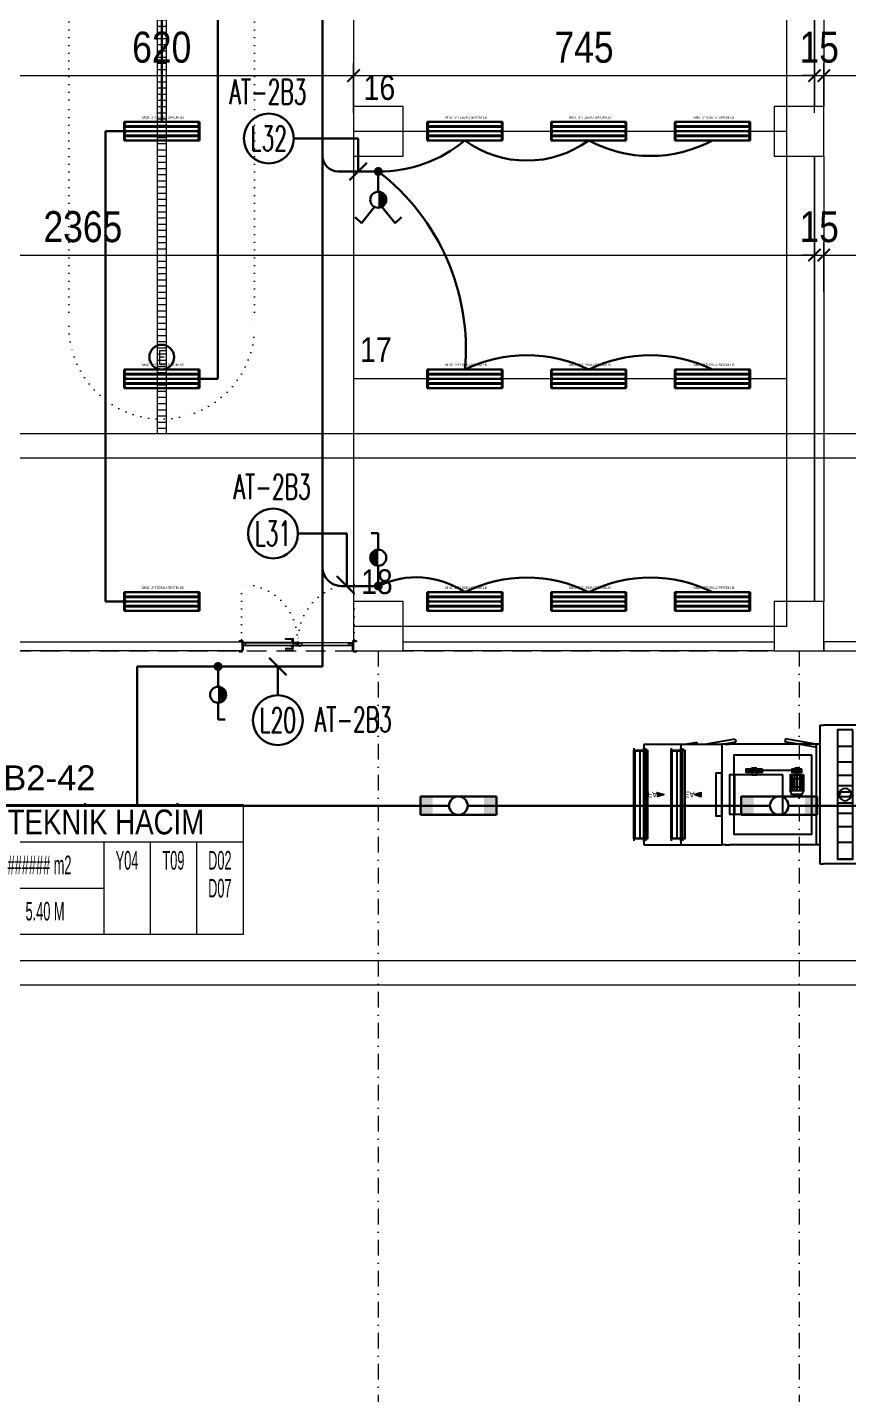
# Model space of a CAD drawing. Header units: metres. Extents: x -13316 to 152404, y -3899 to 30226.
# Drawn here: x 5853 to 7180, y -882 to 1328 of the extents above; entities that cross this region are included whole.
import ezdxf
from ezdxf.enums import TextEntityAlignment as Align

# ---------------------------------------------------------------- set-up
doc = ezdxf.new("R2010")
doc.units = ezdxf.units.M
doc.header["$LTSCALE"] = 100
doc.header["$MEASUREMENT"] = 0
for name, pattern in [('DASHDOT2', [0.5, 0.25, -0.125, 0, -0.125]), ('DOT2', [0.125, 0, -0.125]), ('HIDDEN', [0.375, 0.25, -0.125]), ('HIDDEN2', [4.7625, 3.175, -1.5875])]:
    doc.linetypes.add(name, pattern=pattern)
doc.layers.get('0').update_dxf_attribs({"color": 9, "lineweight": 9})
for name, color, linetype, lineweight in [('00', 9, 'Continuous', 9), ('01', 9, 'Continuous', 9), ('05', 9, 'Continuous', 9), ('06B', 9, 'Continuous', 9), ('06C', 9, 'Continuous', 9), ('06D', 9, 'Continuous', 9), ('09', 9, 'Continuous', 9), ('10', 9, 'Continuous', 9), ('20', 9, 'DOT2', 9), ('21', 9, 'Continuous', 9), ('21_mahal200', 9, 'Continuous', 9), ('24', 9, 'DASHDOT2', 9), ('25', 9, 'Continuous', 9), ('32-ekipman', 9, 'Continuous', 9), ('E-2x36 W SIVAÜSTÜ FLUORESAN ARMATÜR (ETANŞ)', 7, 'Continuous', 30), ('E-2x54 W SIVAÜSTÜ FLUORESAN YÜKSEK TAVAN ARMATÜRÜ', 7, 'Continuous', 30), ('E-ACİL AYDINLATMA KİTİ', 7, 'Continuous', 30), ('E-ANAHTAR (ETANŞ)', 7, 'Continuous', 30), ('E-KABLO', 7, 'Continuous', 30), ('E-KOMÜTATÖR ANAHTAR (ETANŞ)', 7, 'Continuous', 30), ('E-LINYE', 7, 'Continuous', 30)]:
    doc.layers.add(name, color=color, linetype=linetype, lineweight=lineweight)
doc.styles.add('Arial', font='arial.ttf', dxfattribs={"height": 2.5})
doc.styles.add('E-YAZI', font='txttw.shx')
doc.styles.add('MuuM_TEXT-STANDART', font='ARIALN.TTF')
doc.styles.get("Standard").update_dxf_attribs({"font": 'ARIALN.TTF'})
doc.dimstyles.new('MuuM_DIM200', dxfattribs={"dimscale": 20, "dimtxt": 2, "dimasz": 1, "dimexe": 1, "dimexo": 1, "dimgap": 1, "dimtad": 1, "dimdec": 1, "dimrnd": 0.5, "dimdsep": 46, "dimtxsty": 'MuuM_TEXT-STANDART', "dimblk": 'ARCHTICK', "dimcen": 0, "dimdle": 0.15, "dimclrd": 256, "dimclre": 256, "dimclrt": 256, "dimadec": 0, "dimazin": 0, "dimtfac": 5, "dimtdec": 1, "dimtix": 1, "dimtmove": 2, "dimatfit": 3, "dimldrblk": 'DOT', "dimfxl": 3, "dimfxlon": 1, "dimtolj": 1, "dimlwd": -1, "dimlwe": -1, "dimarcsym": 0})

# ---------------------------------------------------------------- blocks, each defined once
blk = doc.blocks.new('p-akslar_yeni')
at = {"layer": '24'}
for points in [[(12515, -8575), (12515, -11897.2)], [(13195, -8575), (13195, -11897.2)]]:
    blk.add_lwpolyline(points, dxfattribs=at)
blk = doc.blocks.new('2x54 W SIVAÜSTÜ FLUORESAN YÜKSEK TAVAN ARMATÜRÜ')
at = {"layer": 'E-2x54 W SIVAÜSTÜ FLUORESAN YÜKSEK TAVAN ARMATÜRÜ', "color": 4}
for p, q in [((-60.8, 15), (-60.8, -15)), ((-60.8, 15), (60.8, 15)), ((-60, 0), (-15, 0)), ((15, 0), (60, 0)), ((60.8, 15), (60.8, 0)), ((60.8, 0), (60.8, -15)), ((-60.8, -15), (60.8, -15))]:
    blk.add_line(p, q, dxfattribs=at)
at = {"layer": 'E-2x54 W SIVAÜSTÜ FLUORESAN YÜKSEK TAVAN ARMATÜRÜ', "color": 7}
for p, q in [((-60.8, 0), (60.8, 0)), ((-59.3, 8), (59.3, 8)), ((-59.2, 7), (59.4, 7)), ((-59.3, -7), (59.3, -7)), ((-59.2, -8), (59.4, -8))]:
    blk.add_line(p, q, dxfattribs=at)
for centre in [(-59.2, 7.6), (-59.2, 7.3), (59.4, 7.6), (59.4, 7.3), (-59.2, -7.4), (-59.2, -7.7), (59.4, -7.4), (59.4, -7.7)]:
    blk.add_circle(centre, 0.11, dxfattribs=at)
for centre, radius, start, end in [((-48.7, 7.5), 12.1, 141.86, 218.14), ((-59.1, 7.5), 0.515, 106.8674, 266.7612), ((-59.3, 7.5), 0.519, 289.2244, 84.4042), ((48.7, 7.5), 12.1, 321.86, 38.14), ((59.5, 7.5), 0.515, 106.8674, 266.7612), ((59.3, 7.5), 0.519, 289.2244, 84.4042), ((-48.7, -7.5), 12.1, 141.86, 218.14), ((-59.1, -7.5), 0.515, 106.8674, 266.7612), ((-59.3, -7.5), 0.519, 289.2244, 84.4042), ((48.7, -7.5), 12.1, 321.86, 38.14), ((59.5, -7.5), 0.515, 106.8674, 266.7612), ((59.3, -7.5), 0.519, 289.2244, 84.4042)]:
    blk.add_arc(centre, radius, start, end, dxfattribs=at)
at = {"layer": 'E-2x54 W SIVAÜSTÜ FLUORESAN YÜKSEK TAVAN ARMATÜRÜ', "color": 7, "style": 'Arial'}
blk.add_text('MN2  2*TL554U-SP/CM LB', height=3.951, dxfattribs=at).set_placement((-31.6, 20.4))
blk = doc.blocks.new('100_ACİL AYDINLATMA KİTİ')
at = {"layer": 'E-ACİL AYDINLATMA KİTİ', "color": 3}
blk.add_circle((0, 0), 1.25, dxfattribs=at)
at = {"layer": 'E-ACİL AYDINLATMA KİTİ', "color": 3, "style": 'E-YAZI'}
blk.add_text('E', height=1.34, dxfattribs=at).set_placement((-0.45, -0.69))
blk = doc.blocks.new('100_KOMÜTATÖR ANAHTAR (ETANŞ)')
at = {"layer": 'E-KOMÜTATÖR ANAHTAR (ETANŞ)', "color": 4}
for p, q in [((-1.7, 5.22), (-2.33, 4.62)), ((-0.37, 3.56), (-1.7, 5.22)), ((0.37, 3.56), (1.7, 5.22)), ((1.7, 5.22), (2.33, 4.62)), ((0, 2.05), (0, 0))]:
    blk.add_line(p, q, dxfattribs=at)
at = {"layer": 'E-KOMÜTATÖR ANAHTAR (ETANŞ)', "color": 4, "const_width": 0.81}
blk.add_lwpolyline([(0, 3.27, 0.414214), (-0.41, 2.86, 0.414214), (0, 2.46, 0.414214)], format="xyb", dxfattribs=at)
at = {"layer": 'E-KOMÜTATÖR ANAHTAR (ETANŞ)', "color": 4}
blk.add_circle((0, 2.86), 0.81, dxfattribs=at)
blk = doc.blocks.new('100_ANAHTAR (ETANŞ)')
at = {"layer": 'E-ANAHTAR (ETANŞ)', "color": 4}
for p, q in [((0, 5.35), (-0.71, 5.35)), ((0, 3.67), (0, 5.35)), ((0, 2.05), (0, 0))]:
    blk.add_line(p, q, dxfattribs=at)
at = {"layer": 'E-ANAHTAR (ETANŞ)', "color": 4, "const_width": 0.81}
blk.add_lwpolyline([(0, 3.27, 0.414214), (-0.41, 2.86, 0.414214), (0, 2.46, 0.414214)], format="xyb", dxfattribs=at)
at = {"layer": 'E-ANAHTAR (ETANŞ)', "color": 4}
blk.add_circle((0, 2.86), 0.81, dxfattribs=at)
blk = doc.blocks.new('100_2x36 W SIVAÜSTÜ FLUORESAN ARMATÜR (ETANŞ)')
at = {"layer": 'E-2x36 W SIVAÜSTÜ FLUORESAN ARMATÜR (ETANŞ)', "color": 4}
for p, q in [((-6.15, 1.5), (6.15, 1.5)), ((-6.15, 1.5), (-6.15, -1.5)), ((-1.5, 0), (-6.15, 0)), ((1.5, 0), (6.15, 0)), ((6.15, 1.5), (6.15, -1.5)), ((-6.15, -1.5), (6.15, -1.5))]:
    blk.add_line(p, q, dxfattribs=at)
blk.add_circle((0, 0), 1.5, dxfattribs=at)
for points in [[(-4.15, 1.5), (-4.15, -1.5), (-6.15, 1.5), (-6.15, -1.5)], [(4.15, 1.5), (4.15, -1.5), (6.15, 1.5), (6.15, -1.5)]]:
    blk.add_solid(points, dxfattribs=at)
blk = doc.blocks.new('p-kolon_80x80')
blk.add_lwpolyline([(-40, -40), (40, -40), (40, 40), (-40, 40)], close=True)
blk = doc.blocks.new('2.bod.sitatik')
at = {"layer": '01'}
for points in [[(6060, -8630), (6140, -8630), (6140, -8550), (6060, -8550)], [(6740, -8630), (6820, -8630), (6820, -8550), (6740, -8550)]]:
    blk.add_lwpolyline(points, close=True, dxfattribs=at)
for p in [(6100, -7790), (6780, -7790)]:
    blk.add_blockref('p-kolon_80x80', p, dxfattribs=at)
blk = doc.blocks.new('p-işyeri')
at = {"color": 0, "const_width": 2}
blk.add_lwpolyline([(200, 0), (200, 700), (-200, 700), (-200, 0)], close=True, dxfattribs=at)
blk = doc.blocks.new('p-birim')
blk.add_lwpolyline([(0, 0), (1, 0), (1, 1), (0, 1)], close=True)
blk = doc.blocks.new('P-KURANGLEZ')
at = {"layer": '01'}
blk.add_lwpolyline([(7520, -540), (5360, -540), (5360, -500), (7520, -500), (7520, -540)], dxfattribs=at)
blk = doc.blocks.new('p-ızgara')
at = {"layer": '06D'}
h = blk.add_hatch(dxfattribs=at)
h.set_pattern_fill('_USER', color=252, scale=10, angle=180, style=0, pattern_type=0)
h.set_pattern_definition([(180, (20, -8630), (-1e-15, -10), [])])
h.paths.add_polyline_path([(5742.5, -4975), (5742.5, -8278.5), (5757.5, -8278.5), (5757.5, -4975)])
blk.add_lwpolyline([(5742.5, -4975), (5742.5, -8278.5), (5757.5, -8278.5), (5757.5, -4975)], close=True, dxfattribs=at)
blk = doc.blocks.new('_ArchTick')
at = {"color": 0, "linetype": 'ByBlock', "const_width": 0.15}
blk.add_lwpolyline([(-0.5, -0.5), (0.5, 0.5)], dxfattribs=at)
blk = doc.blocks.new('*D680')
at = {"layer": '25', "transparency": 16777216}
for p, q in [((5440, -32440.8), (5440, -32360.8)), ((6060, -32440.8), (6060, -32360.8)), ((5437, -32380.8), (6063, -32380.8))]:
    blk.add_line(p, q, dxfattribs=at)
at = {"layer": '25', "transparency": 16777216, "xscale": 20, "yscale": 20, "zscale": 20, "rotation": 180}
blk.add_blockref('_ArchTick', (5440, -32380.8), dxfattribs=at)
at = {"layer": '25', "transparency": 16777216, "xscale": 20, "yscale": 20, "zscale": 20}
blk.add_blockref('_ArchTick', (6060, -32380.8), dxfattribs=at)
at = {"layer": '25', "transparency": 16777216, "insert": (5750, -32335.2), "char_height": 50, "attachment_point": 5, "style": 'MuuM_TEXT-STANDART'}
blk.add_mtext('\\A1;620', dxfattribs=at)
blk = doc.blocks.new('_Dot')
at = {"color": 0, "linetype": 'ByBlock', "lineweight": -2}
blk.add_line((-0.5, 0), (-1, 0), dxfattribs=at)
at = {"color": 0, "linetype": 'ByBlock', "const_width": 0.5}
blk.add_lwpolyline([(-0.25, 0, 1), (0.25, 0, 1)], format="xyb", close=True, dxfattribs=at)
blk = doc.blocks.new('*D681')
at = {"layer": '25', "transparency": 16777216}
for p, q in [((6060, -32440.8), (6060, -32360.8)), ((6805, -32410.8), (6805, -32360.8)), ((6057, -32380.8), (6808, -32380.8))]:
    blk.add_line(p, q, dxfattribs=at)
at = {"layer": '25', "transparency": 16777216, "xscale": 20, "yscale": 20, "zscale": 20, "rotation": 180}
blk.add_blockref('_ArchTick', (6060, -32380.8), dxfattribs=at)
at = {"layer": '25', "transparency": 16777216, "xscale": 20, "yscale": 20, "zscale": 20}
blk.add_blockref('_ArchTick', (6805, -32380.8), dxfattribs=at)
at = {"layer": '25', "transparency": 16777216, "insert": (6432.5, -32335.3), "char_height": 50, "attachment_point": 5, "style": 'MuuM_TEXT-STANDART'}
blk.add_mtext('\\A1;745', dxfattribs=at)
blk = doc.blocks.new('*D682')
at = {"layer": '25', "transparency": 16777216}
for p, q in [((6805, -32440.8), (6805, -32360.8)), ((6820, -32410.8), (6820, -32360.8)), ((6805, -32380.8), (6785, -32380.8)), ((6805, -32380.8), (6820, -32380.8)), ((6820, -32380.8), (6840, -32380.8))]:
    blk.add_line(p, q, dxfattribs=at)
at = {"layer": '25', "transparency": 16777216, "xscale": 20, "yscale": 20, "zscale": 20}
blk.add_blockref('_ArchTick', (6805, -32380.8), dxfattribs=at)
at = {"layer": '25', "transparency": 16777216, "xscale": 20, "yscale": 20, "zscale": 20, "rotation": 180}
blk.add_blockref('_ArchTick', (6820, -32380.8), dxfattribs=at)
at = {"layer": '25', "transparency": 16777216, "insert": (6812.5, -32335.2), "char_height": 50, "attachment_point": 5, "style": 'MuuM_TEXT-STANDART'}
blk.add_mtext('\\A1;15', dxfattribs=at)
blk = doc.blocks.new('*D683')
at = {"layer": '25', "transparency": 16777216}
for p, q in [((6820, -32440.8), (6820, -32360.8)), ((7525, -32440.8), (7525, -32360.8)), ((6817, -32380.8), (7528, -32380.8))]:
    blk.add_line(p, q, dxfattribs=at)
at = {"layer": '25', "transparency": 16777216, "xscale": 20, "yscale": 20, "zscale": 20, "rotation": 180}
blk.add_blockref('_ArchTick', (6820, -32380.8), dxfattribs=at)
at = {"layer": '25', "transparency": 16777216, "xscale": 20, "yscale": 20, "zscale": 20}
blk.add_blockref('_ArchTick', (7525, -32380.8), dxfattribs=at)
at = {"layer": '25', "transparency": 16777216, "insert": (7172.5, -32335.2), "char_height": 50, "attachment_point": 5, "style": 'MuuM_TEXT-STANDART'}
blk.add_mtext('\\A1;705', dxfattribs=at)
blk = doc.blocks.new('*D687')
at = {"layer": '25', "transparency": 16777216}
for p, q in [((4440, -32730.8), (4440, -32650.8)), ((6805, -32730.8), (6805, -32650.8)), ((4437, -32670.8), (6808, -32670.8))]:
    blk.add_line(p, q, dxfattribs=at)
at = {"layer": '25', "transparency": 16777216, "xscale": 20, "yscale": 20, "zscale": 20, "rotation": 180}
blk.add_blockref('_ArchTick', (4440, -32670.8), dxfattribs=at)
at = {"layer": '25', "transparency": 16777216, "xscale": 20, "yscale": 20, "zscale": 20}
blk.add_blockref('_ArchTick', (6805, -32670.8), dxfattribs=at)
at = {"layer": '25', "transparency": 16777216, "insert": (5622.5, -32625.3), "char_height": 50, "attachment_point": 5, "style": 'MuuM_TEXT-STANDART'}
blk.add_mtext('\\A1;2365', dxfattribs=at)
blk = doc.blocks.new('*D688')
at = {"layer": '25', "transparency": 16777216}
for p, q in [((9140, -32610.8), (9140, -32690.8)), ((6820, -32730.8), (6820, -32650.8)), ((6817, -32670.8), (9143, -32670.8))]:
    blk.add_line(p, q, dxfattribs=at)
at = {"layer": '25', "transparency": 16777216, "xscale": 20, "yscale": 20, "zscale": 20, "rotation": 180}
blk.add_blockref('_ArchTick', (6820, -32670.8), dxfattribs=at)
at = {"layer": '25', "transparency": 16777216, "xscale": 20, "yscale": 20, "zscale": 20}
blk.add_blockref('_ArchTick', (9140, -32670.8), dxfattribs=at)
at = {"layer": '25', "transparency": 16777216, "insert": (7980, -32625.3), "char_height": 50, "attachment_point": 5, "style": 'MuuM_TEXT-STANDART'}
blk.add_mtext('\\A1;2320', dxfattribs=at)
blk = doc.blocks.new('*D689')
at = {"layer": '25', "transparency": 16777216}
for p, q in [((6805, -32730.8), (6805, -32650.8)), ((6820, -32700.8), (6820, -32650.8)), ((6805, -32670.8), (6785, -32670.8)), ((6805, -32670.8), (6820, -32670.8)), ((6820, -32670.8), (6840, -32670.8))]:
    blk.add_line(p, q, dxfattribs=at)
at = {"layer": '25', "transparency": 16777216, "xscale": 20, "yscale": 20, "zscale": 20}
blk.add_blockref('_ArchTick', (6805, -32670.8), dxfattribs=at)
at = {"layer": '25', "transparency": 16777216, "xscale": 20, "yscale": 20, "zscale": 20, "rotation": 180}
blk.add_blockref('_ArchTick', (6820, -32670.8), dxfattribs=at)
at = {"layer": '25', "transparency": 16777216, "insert": (6812.5, -32625.3), "char_height": 50, "attachment_point": 5, "style": 'MuuM_TEXT-STANDART'}
blk.add_mtext('\\A1;15', dxfattribs=at)
blk = doc.blocks.new('TYETRBJFYREFR')
at = {"color": 252, "lineweight": -3}
for p, q in [((2844, 1935), (2905, 1935)), ((2844, 1935), (2905, 1935)), ((2844, -305), (2844, 1935)), ((3605, 1935), (2905, 1935)), ((3380, 1860), (3130, 1860)), ((3666, 1935), (3605, 1935)), ((3605, -305), (3605, 1935)), ((3666, 1935), (3605, 1935)), ((3666, -305), (3666, 1935)), ((-160, 68), (-160, 1562)), ((0, 1630), (61, 1630)), ((0, 0), (0, 1630)), ((25, 68), (25, 1562)), ((61, 1630), (600, 1630)), ((440, 68), (440, 1562)), ((600, 1630), (661, 1630)), ((600, 0), (600, 1630)), ((625, 68), (625, 1562)), ((661, 1630), (1261, 1630)), ((1261, 1630), (1261, 1630)), ((1261, 0), (1261, 1630)), ((1322, 1630), (1261, 1630)), ((1261, 25), (1261, 1605)), ((1322, 1630), (1383, 1630)), ((2783, 1630), (1383, 1630)), ((2783, 0), (2783, 1630)), ((2844, 1630), (2783, 1630)), ((3380, 1590), (3130, 1590)), ((3666, 1630), (3727, 1630)), ((3927, 1630), (3727, 1630)), ((3902, 1552), (3852, 1578)), ((3852, 1528), (3902, 1552)), ((4427, 1630), (3927, 1630)), ((4427, 0), (4427, 1630)), ((4488, 1630), (4427, 1630)), ((4488, 1630), (4549, 1630)), ((6149, 1630), (4549, 1630)), ((6749, 1630), (6149, 1630)), ((6810, 1630), (6749, 1630)), ((6785, 68), (6785, 1562)), ((6810, 0), (6810, 1630)), ((6810, 1630), (7271, 1630)), ((6970, 68), (6970, 1562)), ((7871, 1630), (7271, 1630)), ((7932, 1630), (7871, 1630)), ((7907, 68), (7907, 1562)), ((7932, 0), (7932, 1630)), ((8092, 68), (8092, 1562)), ((-67, 98), (-67, 1532)), ((533, 98), (533, 1532)), ((3380, 1337), (3130, 1337)), ((3902, 1502), (3852, 1528)), ((3852, 1478), (3902, 1502)), ((3902, 1452), (3852, 1478)), ((3852, 1428), (3902, 1452)), ((3902, 1402), (3852, 1428)), ((3852, 1378), (3902, 1402)), ((3902, 1352), (3852, 1378)), ((3852, 1328), (3902, 1352)), ((3902, 1302), (3852, 1328)), ((6877, 98), (6877, 1532)), ((7999, 98), (7999, 1532)), ((1466, 496), (1466, 1134)), ((3380, 1121), (3130, 1121)), ((3852, 1278), (3902, 1302)), ((3902, 1252), (3852, 1278)), ((3852, 1228), (3902, 1252)), ((3902, 1202), (3852, 1228)), ((3852, 1178), (3902, 1202)), ((3902, 1152), (3852, 1178)), ((3852, 1128), (3902, 1152)), ((3902, 1102), (3852, 1128)), ((3380, 955), (3130, 955)), ((3852, 1078), (3902, 1102)), ((3902, 1052), (3852, 1078)), ((3852, 1028), (3902, 1052)), ((3902, 1002), (3852, 1028)), ((3852, 978), (3902, 1002)), ((3902, 952), (3852, 978)), ((3852, 928), (3902, 952)), ((3902, 902), (3852, 928)), ((3852, 878), (3902, 902)), ((2398, 496), (2398, 751)), ((2433, 496), (2433, 751)), ((2474, 496), (2474, 751)), ((2515, 496), (2515, 751)), ((2550, 496), (2550, 751)), ((2573, 496), (2573, 751)), ((2582, 496), (2582, 751)), ((3380, 851), (3130, 851)), ((3155, 840), (3130, 790)), ((3180, 790), (3130, 790)), ((3380, 779), (3130, 779)), ((3380, 675), (3130, 675)), ((3155, 840), (3180, 790)), ((3355, 790), (3330, 840)), ((3380, 840), (3330, 840)), ((3355, 790), (3380, 840)), ((3902, 852), (3852, 878)), ((3852, 828), (3902, 852)), ((3902, 802), (3852, 828)), ((3852, 778), (3902, 802)), ((3902, 752), (3852, 778)), ((3852, 728), (3902, 752)), ((3902, 702), (3852, 728)), ((3852, 678), (3902, 702)), ((3902, 652), (3852, 678)), ((3380, 509), (3130, 509)), ((3852, 628), (3902, 652)), ((3902, 602), (3852, 628)), ((3852, 578), (3902, 602)), ((3902, 552), (3852, 578)), ((3852, 528), (3902, 552)), ((3902, 502), (3852, 528)), ((3852, 478), (3902, 502)), ((3902, 452), (3852, 478)), ((3852, 428), (3902, 452)), ((2544, 429), (1656, 429)), ((3380, 293), (3130, 293)), ((3902, 402), (3852, 428)), ((3852, 378), (3902, 402)), ((3902, 352), (3852, 378)), ((3852, 328), (3902, 352)), ((3902, 302), (3852, 328)), ((3852, 278), (3902, 302)), ((3902, 252), (3852, 278)), ((3852, 228), (3902, 252)), ((3902, 202), (3852, 228)), ((0, 0), (61, 0)), ((61, 0), (600, 0)), ((600, 0), (661, 0)), ((661, 0), (1261, 0)), ((661, 0), (858, -34)), ((858, -34), (864, 0)), ((983, 0), (1475, -87)), ((1261, 0), (1261, 0)), ((1322, 0), (1261, 0)), ((1274, 0), (1484, -37)), ((1322, 0), (1383, 0)), ((2783, 0), (1383, 0)), ((2774, 50), (2281, -37)), ((2782, 1), (2290, -86)), ((2782, 1), (2774, 50)), ((2844, 0), (2783, 0)), ((3380, 40), (3130, 40)), ((3666, 0), (3727, 0)), ((3918, 50), (3721, 15)), ((3730, -34), (3721, 15)), ((3927, 0), (3727, 0)), ((3927, 1), (3730, -34)), ((3852, 178), (3902, 202)), ((3902, 152), (3852, 178)), ((3852, 128), (3902, 152)), ((3902, 102), (3852, 128)), ((3852, 78), (3902, 102)), ((3902, 52), (3852, 78)), ((3927, 1), (3918, 50)), ((4427, 0), (3927, 0)), ((4488, 0), (4427, 0)), ((4488, 0), (4549, 0)), ((6149, 0), (4549, 0)), ((6749, 0), (6149, 0)), ((6671, 0), (7262, -104)), ((6810, 0), (6749, 0)), ((6810, 0), (7271, 0)), ((7871, 0), (7271, 0)), ((7932, 0), (7871, 0)), ((1475, -87), (1484, -37)), ((2290, -86), (2281, -37)), ((6970, -2), (7271, -55)), ((7262, -104), (7271, -55)), ((2844, -305), (2905, -305)), ((2844, -305), (2905, -305)), ((3605, -305), (2905, -305)), ((3380, -230), (3130, -230)), ((3666, -305), (3605, -305)), ((3666, -305), (3605, -305))]:
    blk.add_line(p, q, dxfattribs=at)
for points in [[(2844, 1935), (3666, 1935), (3666, -305), (2844, -305)], [(0, 1630), (600, 1630), (600, 0), (0, 0)], [(600, 0), (2844, 0), (2844, 1630), (600, 1630)], [(3666, 0), (6810, 0), (6810, 1630), (3666, 1630)], [(6810, 1630), (7932, 1630), (7932, 0), (6810, 0)]]:
    blk.add_lwpolyline(points, close=True)
for points in [[(3380, -230), (3130, -230), (3130, 1860), (3380, 1860), (3380, -230)], [(0, 61), (0, 61), (0, 1569), (0, 1569), (0, 61)], [(600, 61), (600, 61), (600, 1569), (600, 1569), (600, 61)], [(6810, 61), (6810, 61), (6810, 1569), (6810, 1569), (6810, 61)], [(7932, 61), (7932, 61), (7932, 1569), (7932, 1569), (7932, 61)], [(-160, 98), (25, 98), (25, 1533), (-160, 1533), (-160, 98)], [(-141, 108), (7, 108), (7, 1523), (-141, 1523), (-141, 108)], [(0, 98), (61, 98), (61, 1533), (0, 1533), (0, 98)], [(440, 98), (625, 98), (625, 1533), (440, 1533), (440, 98)], [(459, 108), (607, 108), (607, 1523), (459, 1523), (459, 108)], [(600, 98), (661, 98), (661, 1533), (600, 1533), (600, 98)], [(2713, 177), (1453, 177), (1453, 1453), (2713, 1453), (2713, 177)], [(6099, 1318), (4599, 1318), (4599, 1518), (6099, 1518), (6099, 1318)], [(6810, 98), (6749, 98), (6749, 1533), (6810, 1533), (6810, 98)], [(6970, 98), (6785, 98), (6785, 1533), (6970, 1533), (6970, 98)], [(6951, 108), (6803, 108), (6803, 1523), (6951, 1523), (6951, 108)], [(7932, 98), (7871, 98), (7871, 1533), (7932, 1533), (7932, 98)], [(8092, 98), (7907, 98), (7907, 1533), (8092, 1533), (8092, 98)], [(8073, 108), (7925, 108), (7925, 1523), (8073, 1523), (8073, 108)], [(1261, 471), (1161, 471), (1161, 1159), (1261, 1159), (1261, 471)], [(2244, 496), (1383, 496), (1383, 1134), (2244, 1134), (2244, 496)], [(6099, 1017), (4599, 1017), (4599, 1217), (6099, 1217), (6099, 1017)], [(6099, 715), (4599, 715), (4599, 915), (6099, 915), (6099, 715)], [(2582, 496), (2367, 496), (2367, 751), (2582, 751), (2582, 496)], [(2528, 560), (2420, 560), (2420, 688), (2528, 688), (2528, 560)], [(1919, 407), (1650, 407), (1650, 452), (1919, 452), (1919, 407)], [(1825, 451), (1744, 451), (1744, 496), (1825, 496), (1825, 451)], [(2555, 407), (2394, 407), (2394, 452), (2555, 452), (2555, 407)], [(2501, 451), (2447, 451), (2447, 496), (2501, 496), (2501, 451)], [(6099, 413), (4599, 413), (4599, 613), (6099, 613), (6099, 413)], [(1825, 388), (1744, 388), (1744, 407), (1825, 407), (1825, 388)], [(2501, 388), (2447, 388), (2447, 407), (2501, 407), (2501, 388)], [(6099, 112), (4599, 112), (4599, 312), (6099, 312), (6099, 112)]]:
    blk.add_lwpolyline(points, close=True, dxfattribs=at)
for points in [[(6970, 1505), (7244, 1522), (7244, 1542), (6970, 1561)], [(6970, 1415), (7244, 1432), (7244, 1452), (6970, 1471)], [(6970, 1325), (7244, 1342), (7244, 1362), (6970, 1381)], [(6970, 1165), (7244, 1182), (7244, 1202), (6970, 1221)], [(6970, 1075), (7244, 1092), (7244, 1112), (6970, 1131)], [(6970, 985), (7244, 1002), (7244, 1022), (6970, 1041)], [(6970, 895), (7244, 912), (7244, 932), (6970, 951)], [(225, 815), (325, 815), (225, 845), (225, 785), (325, 815)], [(925, 815), (825, 815), (925, 845), (925, 785), (825, 815)], [(2582, 751), (2555, 815), (2393, 815), (2366, 751)], [(6585, 815), (6485, 815), (6585, 845), (6585, 785), (6485, 815)], [(6970, 805), (7244, 822), (7244, 842), (6970, 861)], [(6970, 715), (7244, 732), (7244, 752), (6970, 771)], [(7607, 815), (7707, 815), (7607, 845), (7607, 785), (7707, 815)], [(6970, 555), (7244, 572), (7244, 592), (6970, 611)], [(6970, 465), (7244, 482), (7244, 502), (6970, 521)], [(6970, 375), (7244, 392), (7244, 412), (6970, 431)], [(6970, 285), (7244, 302), (7244, 322), (6970, 341)], [(6970, 195), (7244, 212), (7244, 232), (6970, 251)], [(3781, 0), (3781, -90), (3754, -90), (3754, 0)], [(3834, 0), (3834, -90), (3807, -90), (3807, 0)], [(4023, 0), (4023, -90), (3983, -90), (3983, 0)], [(4095, 0), (4095, -90), (4055, -90), (4055, 0)], [(6970, 105), (7244, 122), (7244, 142), (6970, 161)]]:
    blk.add_lwpolyline(points, dxfattribs=at)
blk.add_circle((3255, 815), 100, dxfattribs=at)
for s, p in [('FA', (61, 771)), ('EA', (656, 771)), ('RA', (6551, 771)), ('SA', (7678, 771))]:
    blk.add_text(s, height=88, dxfattribs=at).set_placement(p)
blk = doc.blocks.new('prf-scr2')
at = {"linetype": 'DOT2', "ltscale": 10}
blk.add_line((0, 0.2), (0, -1.1), dxfattribs=at)
for p, q in [((-0.1, -0.2), (0.1, -0.3)), ((0.1, -0.2), (-0.1, -0.2)), ((0.1, -0.3), (-0.1, -0.3)), ((-0.1, -0.3), (0.1, -0.4)), ((0.1, -0.4), (-0.1, -0.4)), ((0.1, -0.5), (-0.1, -0.4)), ((-0.1, -0.4), (0.1, -0.4)), ((0.1, -0.6), (-0.1, -0.5)), ((-0.1, -0.5), (0.1, -0.5)), ((-0.1, -0.6), (0.1, -0.7)), ((0.1, -0.6), (-0.1, -0.6)), ((-0.1, -0.6), (0.1, -0.6)), ((-0.1, -0.7), (0.1, -0.8)), ((0.1, -0.7), (-0.1, -0.7)), ((-0.1, -0.8), (0.1, -0.8)), ((0.1, -0.8), (-0.1, -0.8)), ((0.1, -0.2), (0, -0.1)), ((0, -0.2), (0.1, -0.2))]:
    blk.add_line(p, q)
blk.add_lwpolyline([(0.2, 0), (-0.2, 0), (-0.2, 0), (-0.1, -0.1), (0.1, -0.1), (0.2, 0), (0.2, 0)], close=True)
for points in [[(0.2, 0), (-0.2, 0)], [(-0.1, -0.1), (-0.1, -0.2), (-0.1, -0.2), (-0.1, -0.2), (-0.1, -0.2), (-0.1, -0.3), (-0.1, -0.3), (-0.1, -0.3), (-0.1, -0.3), (-0.1, -0.4), (-0.1, -0.4), (-0.1, -0.4), (-0.1, -0.4), (-0.1, -0.4), (-0.1, -0.5), (-0.1, -0.5), (-0.1, -0.5), (-0.1, -0.5), (-0.1, -0.5), (-0.1, -0.5), (-0.1, -0.6), (-0.1, -0.6), (-0.1, -0.6), (-0.1, -0.6), (-0.1, -0.6), (-0.1, -0.7), (-0.1, -0.7), (-0.1, -0.7), (-0.1, -0.7), (-0.1, -0.7), (-0.1, -0.8), (-0.1, -0.8), (-0.1, -0.8), (-0.1, -0.8), (0, -0.9), (0, -0.9), (0, -0.9), (0.1, -0.8), (0.1, -0.8), (0.1, -0.7), (0.1, -0.7), (0.1, -0.7), (0.1, -0.7), (0.1, -0.7), (0.1, -0.7), (0.1, -0.6), (0.1, -0.6), (0.1, -0.6), (0.1, -0.6), (0.1, -0.6), (0.1, -0.5), (0.1, -0.5), (0.1, -0.5), (0.1, -0.5), (0.1, -0.4), (0.1, -0.4), (0.1, -0.4), (0.1, -0.4), (0.1, -0.4), (0.1, -0.3), (0.1, -0.3), (0.1, -0.3), (0.1, -0.3), (0.1, -0.3), (0.1, -0.3), (0.1, -0.2), (0.1, -0.2), (0.1, -0.2), (0.1, -0.2), (0.1, -0.2), (0.1, -0.1)]]:
    blk.add_lwpolyline(points)
blk = doc.blocks.new('gr-p-barel kilitli kapı kolu')
at = {"flags": 128}
for points in [[(-0.9, 0.8), (-0.9, 4.9), (-11.7, 4.9), (-11.7, 6.7), (0.9, 6.7), (0.9, 0.8)], [(-0.8, 5), (0.8, 6.6)]]:
    blk.add_lwpolyline(points, dxfattribs=at)
blk.add_lwpolyline([(-2.75, 0), (-2.75, 0.7), (2.75, 0.7), (2.75, 0)])
blk.add_lwpolyline([(-1.3, 0.7), (1.3, 0.7), (1.3, 0.8), (-1.3, 0.8)], close=True)
blk = doc.blocks.new('p-de-02')
at = {"layer": '06C'}
blk.add_lwpolyline([(106.3, -16.6, 1), (106.3, -15.8), (104.3, -15.8), (104.3, -16.6), (106.4, -16.6)], format="xyb", dxfattribs=at)
blk.add_arc((106.3, -16.2), 0.5, 233.1301, 126.8699, dxfattribs=at)
at = {"layer": '09'}
for p, q in [((108.1, -16.7), (108.1, -16.6)), ((108.2, -16.7), (108.2, -16.6)), ((108.3, -16.6), (108.3, -16.7)), ((108.4, -16.7), (108.4, -16.6)), ((108.5, -16.6), (108.5, -16.7)), ((108.6, -16.7), (108.6, -16.6)), ((108.7, -16.6), (108.7, -16.7)), ((108.8, -16.6), (108.8, -16.7)), ((109.3, -21.9), (109.3, -21.7)), ((109.4, -21.7), (109.4, -21.9)), ((109.5, -21.9), (109.5, -21.7)), ((109.6, -21.7), (109.6, -21.9)), ((109.7, -21.9), (109.7, -21.7)), ((109.8, -21.7), (109.8, -21.9)), ((109.9, -21.9), (109.9, -21.7)), ((110, -21.9), (110, -21.7))]:
    blk.add_line(p, q, dxfattribs=at)
at = {"layer": '10'}
for points in [[(14.2, -6.8, -0.414214), (14.3, -6.7), (18.7, -6.7, -0.414214), (18.8, -6.8), (18.8, -14.1), (19, -14.1), (19, -6.8, 0.414214), (18.7, -6.5), (14.3, -6.5, 0.414214), (14, -6.8), (14, -7.7, 0.414214), (14.3, -8), (15.4, -8), (15.4, -7.8), (14.3, -7.8, -0.414214), (14.2, -7.7)], [(19, -9.7, -0.414214), (19.3, -9.4), (20.3, -9.4, -0.414214), (20.6, -9.7), (20.6, -16.1, -0.414214), (20.3, -16.4, -0.414214), (20, -16.1), (20, -15.2), (19, -15.2), (19, -24.2, -0.414214), (18.7, -24.5), (14.3, -24.5, -0.414214), (14, -24.2), (14, -23.3, -0.414214), (14.3, -23), (15.4, -23), (15.4, -23.2), (14.3, -23.2, 0.414214), (14.2, -23.3), (14.2, -24.2, 0.414214), (14.3, -24.3), (18.7, -24.3, 0.414214), (18.8, -24.2), (18.8, -15), (20.2, -15), (20.2, -16.1, 0.414214), (20.3, -16.2, 0.414214), (20.4, -16.1), (20.4, -9.7, 0.414214), (20.3, -9.6), (19.3, -9.6, 0.414214), (19.2, -9.7), (19.2, -10.6), (19, -10.6)], [(18.4, -25), (19.8, -24.4), (19.8, -21.5), (20, -21.5), (20, -24.5), (18.5, -25.2, -14.796002)], [(198.6, -9.7, 0.414214), (198.3, -9.4), (197.3, -9.4, 0.414214), (197, -9.7), (197, -16.1, 0.414214), (197.3, -16.4, 0.414214), (197.6, -16.1), (197.6, -15.2), (198.6, -15.2), (198.6, -24.2, 0.414214), (198.9, -24.5), (203.3, -24.5, 0.414214), (203.6, -24.2), (203.6, -23.3, 0.414214), (203.3, -23), (202.2, -23), (202.2, -23.2), (203.3, -23.2, -0.414214), (203.4, -23.3), (203.4, -24.2, -0.414214), (203.3, -24.3), (198.9, -24.3, -0.414214), (198.8, -24.2), (198.8, -15), (197.4, -15), (197.4, -16.1, -0.414214), (197.3, -16.2, -0.414214), (197.2, -16.1), (197.2, -9.7, -0.414214), (197.3, -9.6), (198.3, -9.6, -0.414214), (198.4, -9.7), (198.4, -10.6), (198.6, -10.6)], [(199.2, -25), (197.8, -24.4), (197.8, -21.5), (197.6, -21.5), (197.6, -24.5), (199.1, -25.2, 14.796002)], [(203.4, -6.8, 0.414214), (203.3, -6.7), (198.9, -6.7, 0.414214), (198.8, -6.8), (198.8, -14.1), (198.6, -14.1), (198.6, -6.8, -0.414214), (198.9, -6.5), (203.3, -6.5, -0.414214), (203.6, -6.8), (203.6, -7.7, -0.414214), (203.3, -8), (202.2, -8), (202.2, -7.8), (203.3, -7.8, 0.414214), (203.4, -7.7)]]:
    blk.add_lwpolyline(points, format="xyb", close=True, dxfattribs=at)
for points in [[(108.2, -20.1), (108.2, -18.1), (108.5, -18.1), (108.5, -17), (20.3, -17), (20.3, -18.1), (20.6, -18.1), (20.6, -20.1), (20.3, -20.1), (20.3, -18.3), (20, -18.3), (20, -16.7), (108.8, -16.7), (108.8, -18.3), (108.5, -18.3), (108.5, -20.1)], [(108.2, -18.1), (108.2, -20.1), (108.8, -20.1), (108.8, -21.7), (20, -21.7), (20, -20.1), (20.6, -20.1), (20.6, -18.1), (20.9, -18.1), (20.9, -20.3), (20.3, -20.3), (20.3, -21.4), (108.5, -21.4), (108.5, -20.3), (107.9, -20.3), (107.9, -18.1), (108.2, -18.1)], [(109.9, -20.1), (109.9, -18.1), (109.6, -18.1), (109.6, -17), (197.3, -17), (197.3, -18.1), (197, -18.1), (197, -20.1), (197.3, -20.1), (197.3, -18.3), (197.6, -18.3), (197.6, -16.7), (109.3, -16.7), (109.3, -18.3), (109.6, -18.3), (109.6, -20.1)], [(109.9, -18.1), (109.9, -20.1), (109.3, -20.1), (109.3, -21.7), (197.6, -21.7), (197.6, -20.1), (197, -20.1), (197, -18.1), (196.7, -18.1), (196.7, -20.3), (197.3, -20.3), (197.3, -21.4), (109.6, -21.4), (109.6, -20.3), (110.2, -20.3), (110.2, -18.1), (109.9, -18.1)]]:
    blk.add_lwpolyline(points, dxfattribs=at)
for points in [[(20.9, -17.2), (26.9, -17.2), (26.9, -21.2), (20.9, -21.2)], [(21.2, -17.5), (26.6, -17.5), (26.6, -20.9), (21.2, -20.9)], [(107.9, -17.2), (101.9, -17.2), (101.9, -21.2), (107.9, -21.2)], [(107.6, -17.5), (102.2, -17.5), (102.2, -20.9), (107.6, -20.9)], [(108.1, -22.4), (110, -22.4), (110, -21.9), (108.1, -21.9), (107.5, -21.9), (107.5, -22.4)], [(110, -16.1), (108.1, -16.1), (108.1, -16.6), (110.6, -16.6), (110.6, -16.6), (110.6, -16.1)], [(110.2, -17.2), (116.2, -17.2), (116.2, -21.2), (110.2, -21.2)], [(110.5, -17.5), (115.9, -17.5), (115.9, -20.9), (110.5, -20.9)], [(196.7, -17.2), (192.7, -17.2), (192.7, -21.2), (196.7, -21.2)], [(196.4, -17.5), (193, -17.5), (193, -20.9), (196.4, -20.9)]]:
    blk.add_lwpolyline(points, close=True, dxfattribs=at)
for centre in [(17.8, -25.5), (199.8, -25.5)]:
    blk.add_circle(centre, 0.55, dxfattribs=at)
at = {"layer": '20'}
for p, q in [((17.8, -25.5), (17.8, -116)), ((199.8, -25.5), (199.8, -116))]:
    blk.add_line(p, q, dxfattribs=at)
at = {"layer": '20', "linetype": 'HIDDEN'}
for points in [[(18.6, -24.3), (18.6, -23), (17.1, -23), (17.1, -24.3)], [(18.4, -25), (18.4, -23.2), (17.3, -23.2), (17.3, -25)], [(199, -24.3), (199, -23), (200.5, -23), (200.5, -24.3)], [(199.2, -25), (199.2, -23.2), (200.3, -23.2), (200.3, -25)]]:
    blk.add_lwpolyline(points, dxfattribs=at)
at = {"layer": '20'}
for centre, start, end in [((17.8, -25.5), 270, 2.4057), ((199.8, -25.5), 177.5943, 270)]:
    blk.add_arc(centre, 90.5, start, end, dxfattribs=at)
at = {"layer": '06B', "xscale": -1}
blk.add_blockref('gr-p-barel kilitli kapı kolu', (117.3, -16.7), dxfattribs=at)
at = {"layer": '06B', "rotation": 180}
blk.add_blockref('gr-p-barel kilitli kapı kolu', (117.3, -21.7), dxfattribs=at)
at = {"layer": '10', "xscale": -1, "rotation": 90}
for p in [(20.3, -19.2), (109.6, -19.2)]:
    blk.add_blockref('prf-scr2', p, dxfattribs=at)
at = {"layer": '10', "rotation": 270}
for p in [(108.5, -19.2), (197.3, -19.2)]:
    blk.add_blockref('prf-scr2', p, dxfattribs=at)
blk = doc.blocks.new('0_roomno2')
blk.add_lwpolyline([(19.38, -10.5), (0, -10.5), (0, 0), (19.38, 0)], close=True)
for points in [[(0, -3), (19.38, -3)], [(8.12, -3), (8.12, -10.5)], [(11.88, -3), (11.88, -10.5)], [(15.62, -3), (15.62, -10.5)], [(0, -6.75), (8.12, -6.75)]]:
    blk.add_lwpolyline(points)
at = {"style": 'MuuM_TEXT-STANDART', "width": 0.6}
blk.add_text('H:', height=1.5, dxfattribs=at).set_placement((0.35, -8.61), align=Align.MIDDLE_LEFT)
at = {"style": 'Arial'}
blk.add_attdef('ODANO', (0, 1.17), '', height=2, dxfattribs=at)
blk.add_attdef('MEKANADI', text='', height=2, dxfattribs=at).set_placement((0.35, -3), align=Align.BOTTOM_LEFT)
at = {"style": 'MuuM_TEXT-STANDART', "width": 0.6}
for tag, p in [('M2', (0.35, -4.88)), ('TEMIZTAVANYUKSEKLIGI', (1.8, -8.61))]:
    blk.add_attdef(tag, text='', height=1.5, dxfattribs=at).set_placement(p, align=Align.MIDDLE_LEFT)
for tag, p in [('YER01', (10, -4.5)), ('TAVAN01', (13.75, -4.5)), ('DUVAR01', (17.5, -4.5)), ('YER02', (10, -6.75)), ('TAVAN02', (13.75, -6.75)), ('DUVAR02', (17.5, -6.75)), ('YER03', (10, -9)), ('TAVAN03', (13.75, -9)), ('DUVAR03', (17.5, -9))]:
    blk.add_attdef(tag, text='', height=1.5, dxfattribs=at).set_placement(p, align=Align.MIDDLE_CENTER)
blk = doc.blocks.new('2.bod.Mimari')
at = {"layer": '00'}
for points in [[(6820, -7030), (6820, -7750), (6805, -7750), (6805, -7030)], [(6820, -7830), (6820, -8550), (6805, -8550), (6805, -7830)], [(5880, -8630), (5440, -8630), (5440, -8615), (5880, -8615)], [(6740, -8630), (6140, -8630), (6140, -8615), (6740, -8615)], [(6820, -8630), (7440, -8630), (7440, -8615), (6820, -8615)]]:
    blk.add_lwpolyline(points, close=True, dxfattribs=at)
at = {"layer": '06D', "linetype": 'DOT2'}
for points in [[(5600, -4350), (5600, -7755), (5600, -8105)], [(5900, -4350), (5900, -7755), (5900, -8105)]]:
    blk.add_lwpolyline(points, dxfattribs=at)
blk.add_lwpolyline([(5600, -8105, 1), (5900, -8105, 1)], format="xyb", dxfattribs=at)
at = {"layer": '06D'}
blk.add_lwpolyline([(1942.5, -8278.51), (8760, -8278.51), (8760, -8733.51), (8720, -8733.51), (8720, -8318.51), (1942.5, -8318.51), (1942.5, -8278.51)], dxfattribs=at)
at = {"layer": '20', "linetype": 'HIDDEN2', "ltscale": 0.1}
blk.add_lwpolyline([(2030, -8630), (8440, -8630)], dxfattribs=at)
at = {"layer": '01'}
blk.add_blockref('P-KURANGLEZ', (0, -8630), dxfattribs=at)
at = {"layer": '05', "xscale": -45, "yscale": 720}
for p in [(6805, -7750), (6805, -8550)]:
    blk.add_blockref('p-birim', p, dxfattribs=at)
at = {"layer": '06D'}
blk.add_blockref('p-ızgara', (0, 0), dxfattribs=at)
at = {"layer": '06D', "color": 89, "linetype": 'HIDDEN', "true_color": 0x2e4d23, "rotation": 90}
for p in [(6760, -7590), (6760, -7990), (6760, -8390)]:
    blk.add_blockref('p-işyeri', p, dxfattribs=at)
at = {"layer": '10', "rotation": 180}
blk.add_blockref('p-de-02', (6078.8, -8638), dxfattribs=at)
at = {"layer": '21_mahal200'}
ref = blk.add_blockref('0_roomno2', (5493.92, -8878.34), dxfattribs=dict(at, xscale=20, yscale=20, zscale=20))
ref.add_attrib('ODANO', 'B2-42', (5493.92, -8854.94), dxfattribs={"layer": '0', "height": 40, "style": 'Arial'})
ref.add_attrib('MEKANADI', 'TEKNİK HACİM', dxfattribs={"layer": '0', "height": 40, "style": 'Arial', "width": 0.8}).set_placement((5500.92, -8938.34), align=Align.BOTTOM_LEFT)
ref.add_attrib('M2', '###### m2', dxfattribs={"layer": '0', "height": 30, "style": 'MuuM_TEXT-STANDART', "width": 0.6}).set_placement((5500.92, -8975.84), align=Align.MIDDLE_LEFT)
ref.add_attrib('TEMIZTAVANYUKSEKLIGI', '5.40 M', dxfattribs={"layer": '0', "height": 30, "style": 'MuuM_TEXT-STANDART', "width": 0.6}).set_placement((5529.92, -9050.5), align=Align.MIDDLE_LEFT)
ref.add_attrib('YER01', 'Y04', dxfattribs={"layer": '0', "height": 30, "style": 'MuuM_TEXT-STANDART', "width": 0.6}).set_placement((5693.92, -8968.34), align=Align.MIDDLE_CENTER)
ref.add_attrib('TAVAN01', 'T09', dxfattribs={"layer": '0', "height": 30, "style": 'MuuM_TEXT-STANDART', "width": 0.6}).set_placement((5768.92, -8968.34), align=Align.MIDDLE_CENTER)
ref.add_attrib('DUVAR01', 'D02', dxfattribs={"layer": '0', "height": 30, "style": 'MuuM_TEXT-STANDART', "width": 0.6}).set_placement((5843.92, -8968.34), align=Align.MIDDLE_CENTER)
ref.add_attrib('DUVAR02', 'D07', dxfattribs={"layer": '0', "height": 30, "style": 'MuuM_TEXT-STANDART', "width": 0.6}).set_placement((5843.92, -9013.34), align=Align.MIDDLE_CENTER)
at = {"layer": '32-ekipman', "xscale": -0.1, "yscale": 0.1, "zscale": 0.1, "rotation": 180}
blk.add_blockref('TYETRBJFYREFR', (6529.14, -8780.5), dxfattribs=at)
at = {"layer": '21', "style": 'MuuM_TEXT-STANDART'}
for s, p in [('16', (6076.33, -7751.34)), ('17', (6070.52, -8175)), ('18', (6072.24, -8550))]:
    blk.add_text(s, height=40, dxfattribs=at).set_placement(p, align=Align.BOTTOM_LEFT)
at = {"layer": '25'}
for base, p1, p2, picture, middle in [((6060, -7699.98), (5440, -7959.4), (6060, -7889.37), '*D680', (5750, -7654.45)), ((6805, -7699.98), (6060, -7959.4), (6805, -7750), '*D681', (6432.5, -7654.56)), ((6820, -7699.98), (6805, -7959.4), (6820, -7750), '*D682', (6812.5, -7654.46)), ((7525, -7699.98), (6820, -7959.4), (7525, -7889.37), '*D683', (7172.5, -7654.45)), ((9140, -7990), (6820, -8249.42), (9140, -7830), '*D688', (7980, -7944.47)), ((6805, -7990), (4440, -8249.42), (6805, -8179.39), '*D687', (5622.5, -7944.47)), ((6820, -7990), (6805, -8249.41), (6820, -8040.01), '*D689', (6812.5, -7944.47))]:
    dim = blk.add_linear_dim(base=base, p1=p1, p2=p2, dimstyle='MuuM_DIM200', override={"dimtxt": 2.5}, dxfattribs=at)
    dim.commit()
    dim.dimension.update_dxf_attribs({"geometry": picture, "text_midpoint": middle, "insert": (0, 24680.79)})

msp = doc.modelspace()

# ---------------------------------------------------------------- linework, layer by layer
at = {"layer": 'E-KABLO', "color": 6}
for p, q in [((6160.8, 2340), (6160.8, 760)), ((6070, 1545), (6070, 1175)), ((6009.2, 1160), (5979.2, 1160)), ((5979.2, 1160), (5979.2, 400)), ((6420, 1095), (6355, 1095)), ((6130.8, 760), (6160.8, 760)), ((6330, 455), (6330, 295)), ((6420, 425), (6360, 425)), ((6009.2, 400), (5979.2, 400)), ((6330, 295), (6030.25, 295)), ((6030.25, 295), (6030.25, 70)), ((5572.55, 70), (6030.25, 70)), ((6487.95, 70), (6030.25, 70)), ((7006.45, 70), (6609.55, 70)), ((7524.95, 70), (7128.05, 70))]:
    msp.add_line(p, q, dxfattribs=at)
at = {"layer": 'E-KABLO', "color": 5}
for p, q in [((6330, 1920), (6330, 1120)), ((6330, 1120), (6330, 455))]:
    msp.add_line(p, q, dxfattribs=at)
at = {"layer": 'E-KABLO', "color": 4, "linetype": 'Continuous', "const_width": 7.2}
for points in [[(6416.4, 1095, 1), (6423.6, 1095, 1)], [(6416.4, 425, 1), (6423.6, 425, 1)], [(6164.62, 295, -1), (6157.42, 295, -1)]]:
    msp.add_lwpolyline(points, format="xyb", close=True, dxfattribs=at)
at = {"layer": 'E-KABLO', "color": 6}
for centre, radius, start, end in [((6421.28, 1312.41), 217.41, 269.66164, 309.64601), ((6660, 1282.77), 170.24, 234.02582, 305.97418), ((6860, 1332.71), 212.69, 241.95453, 298.04547), ((6355, 1120), 25, 180, 270), ((6199.37, 807.85), 362.12, 354.7955, 52.46325), ((6660, 570.41), 227.72, 63.95106, 116.04894), ((6860, 570.41), 227.72, 63.95106, 116.04894), ((6360, 455), 30, 180, 270), ((6481.33, 298.62), 140.48, 55.94277, 115.88599), ((6660, 215.79), 222.9, 63.34422, 116.65578), ((6860, 215.79), 222.9, 63.34422, 116.65578)]:
    msp.add_arc(centre, radius, start, end, dxfattribs=at)
at = {"layer": 'E-LINYE', "color": 7, "linetype": 'Continuous'}
for p, q in [((6283.31, 1148.41), (6387.5, 1148.41)), ((6387.5, 1095), (6387.5, 1148.41)), ((6373.36, 1080.86), (6401.64, 1109.14)), ((6290.14, 509.96), (6369, 509.96)), ((6369, 425), (6369, 509.96)), ((6381.18, 412.81), (6352.9, 441.1)), ((6243.53, 309.14), (6271.81, 280.86)), ((6257.67, 248.47), (6257.67, 295))]:
    msp.add_line(p, q, dxfattribs=at)
for centre in [(6243.07, 1148.41), (6249.9, 509.96), (6257.67, 208.23)]:
    msp.add_circle(centre, 40.25, dxfattribs=at)

# ---------------------------------------------------------------- block references
for name in ['2.bod.sitatik', '2.bod.Mimari']:
    msp.add_blockref(name, (320, 8950))
at = {"layer": '24'}
msp.add_blockref('p-akslar_yeni', (-6095, 8895), dxfattribs=at)
at = {"layer": 'E-2x36 W SIVAÜSTÜ FLUORESAN ARMATÜR (ETANŞ)', "xscale": 10, "yscale": 10, "zscale": 10, "rotation": 180}
for p in [(6549.45, 70), (7067.95, 70)]:
    msp.add_blockref('100_2x36 W SIVAÜSTÜ FLUORESAN ARMATÜR (ETANŞ)', p, dxfattribs=at)
at = {"layer": 'E-2x54 W SIVAÜSTÜ FLUORESAN YÜKSEK TAVAN ARMATÜRÜ', "color": 6}
for p in [(6070, 1160), (6560, 1160), (6760, 1160), (6960, 1160), (6070, 760), (6560, 760), (6760, 760), (6960, 760), (6070, 400), (6560, 400), (6760, 400), (6960, 400)]:
    msp.add_blockref('2x54 W SIVAÜSTÜ FLUORESAN YÜKSEK TAVAN ARMATÜRÜ', p, dxfattribs=at)
at = {"layer": 'E-ACİL AYDINLATMA KİTİ', "xscale": 16, "yscale": 16, "zscale": 16}
msp.add_blockref('100_ACİL AYDINLATMA KİTİ', (6070, 795.02), dxfattribs=at)
at = {"layer": 'E-ANAHTAR (ETANŞ)', "xscale": 16, "yscale": 16, "zscale": 16}
msp.add_blockref('100_ANAHTAR (ETANŞ)', (6420, 425), dxfattribs=at)
at = {"layer": 'E-ANAHTAR (ETANŞ)', "xscale": 16, "yscale": 16, "zscale": 16, "rotation": 180}
msp.add_blockref('100_ANAHTAR (ETANŞ)', (6161.02, 295), dxfattribs=at)
at = {"layer": 'E-KOMÜTATÖR ANAHTAR (ETANŞ)', "xscale": 16, "yscale": 16, "zscale": 16, "rotation": 180}
msp.add_blockref('100_KOMÜTATÖR ANAHTAR (ETANŞ)', (6420, 1095), dxfattribs=at)

# ---------------------------------------------------------------- texts
at = {"layer": 'E-LINYE', "color": 3, "linetype": 'Continuous', "style": 'E-YAZI', "width": 0.6}
for s, p in [('AT-2B3', (6241.6, 1223.73)), ('L32', (6243.07, 1148.41)), ('AT-2B3', (6248.43, 585.29)), ('L31', (6249.9, 509.96)), ('L20', (6257.67, 208.23)), ('AT-2B3', (6379.62, 209.38))]:
    msp.add_text(s, height=40, dxfattribs=at).set_placement(p, align=Align.MIDDLE_CENTER)

doc.saveas('drawing.dxf')
